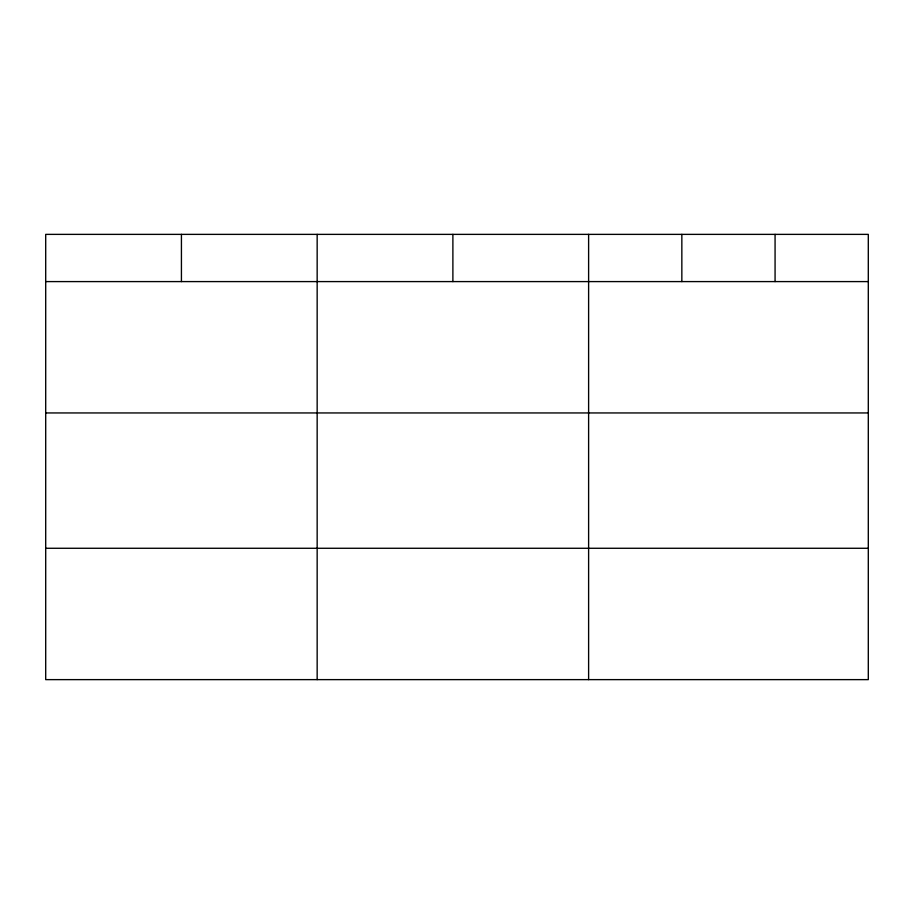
<?xml version="1.0" encoding="UTF-8"?>
<svg xmlns="http://www.w3.org/2000/svg" width="914" height="914" viewBox="0 0 914 914"><rect width="100%" height="100%" fill="white"/><g stroke="black" fill="none" stroke-linecap="round" stroke-linejoin="round"><path stroke-width="1.37" d="M868.3 412.945L868.3 234.372L45.7 234.372L45.7 679.628L868.3 679.628L868.3 412.945L45.7 412.945M45.7 281.592L868.3 281.592M45.7 548.274L868.3 548.274M775.072 234.372L775.072 281.592M681.844 234.372L681.844 281.592M588.616 234.372L588.616 679.628M452.887 234.372L452.887 281.592M317.158 234.372L317.158 679.628M181.429 234.372L181.429 281.592"/></g></svg>
